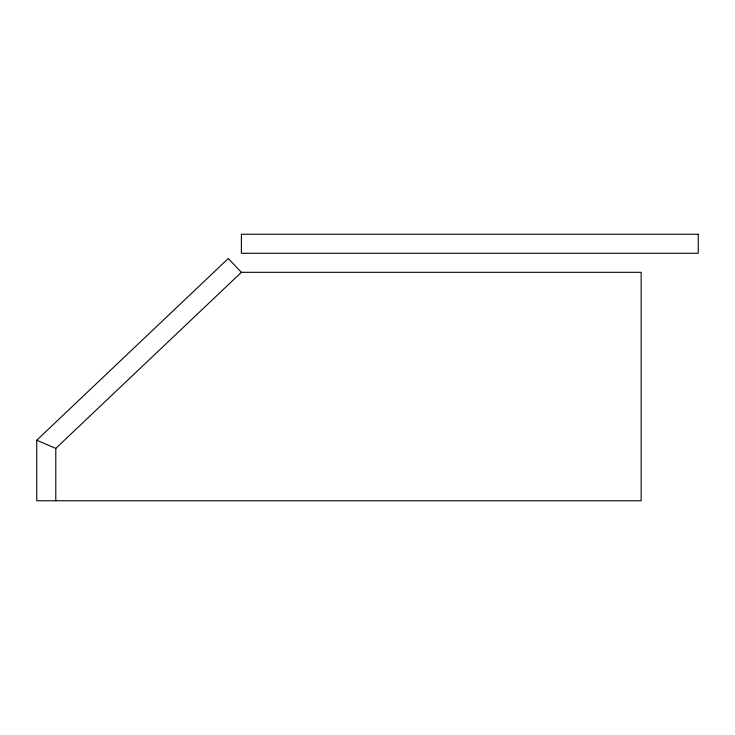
<?xml version="1.0" encoding="UTF-8"?>
<svg xmlns="http://www.w3.org/2000/svg" width="735" height="735" viewBox="0 0 735 735"><rect width="100%" height="100%" fill="white"/><g stroke="black" fill="none" stroke-linecap="round" stroke-linejoin="round"><path stroke-width="1.1" d="M36.75 440.219L228.282 258.509L241.383 272.317L641.14 272.317L641.14 500.755L36.75 500.755L36.75 440.219L55.786 448.405L241.383 272.317M55.786 448.405L55.786 500.755M698.25 234.244L241.383 234.244L241.383 253.281L698.25 253.281L698.25 234.244"/></g></svg>
